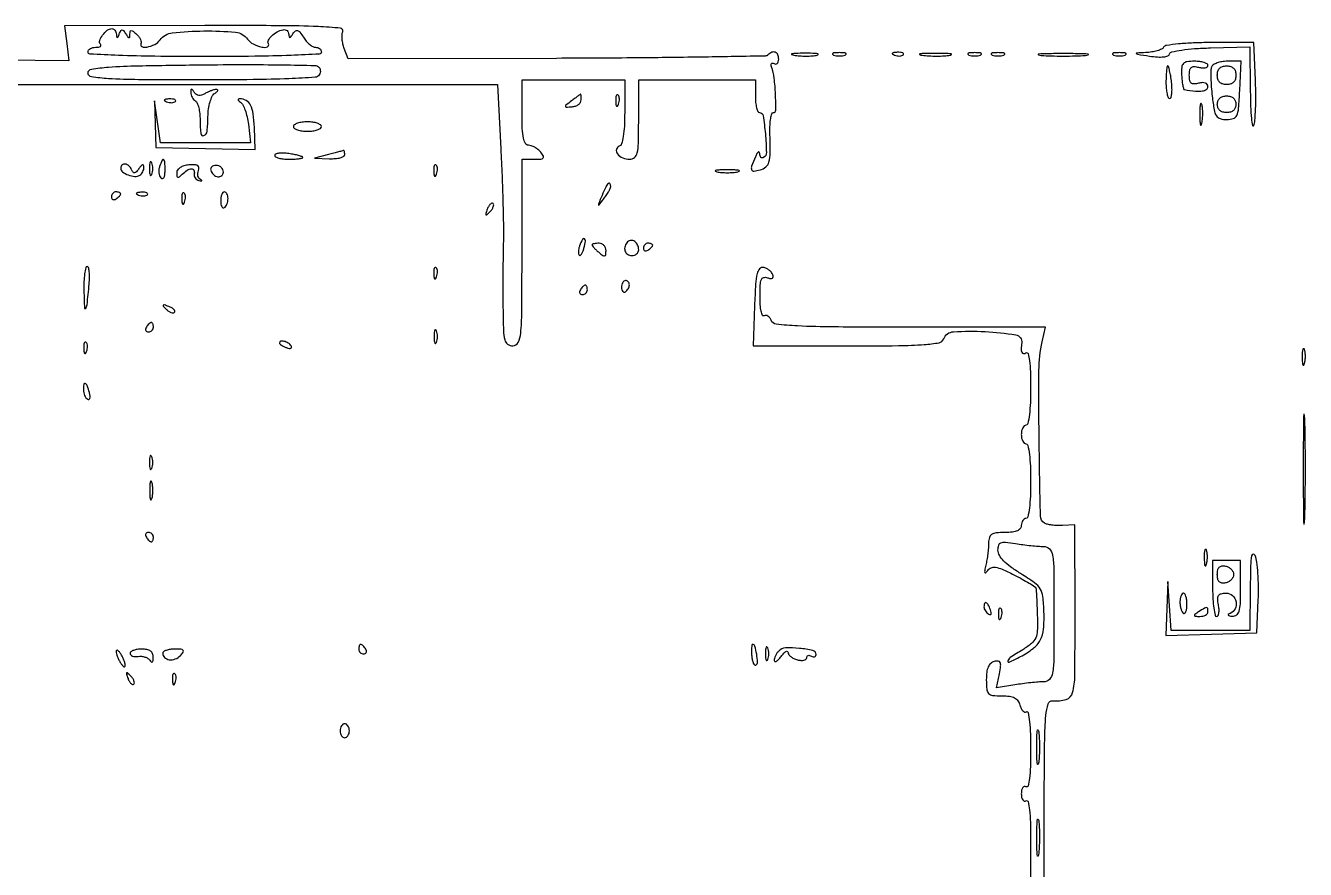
# Model space of a CAD drawing. Extents: x 6 to 552, y 3 to 359.
# Drawn here: x 277.6 to 551.9, y 177.8 to 358.6 of the extents above; entities that cross this region are included whole.
import ezdxf

# ---------------------------------------------------------------- set-up
doc = ezdxf.new("R2010")
doc.units = 0
doc.header["$MEASUREMENT"] = 0

msp = doc.modelspace()

# ---------------------------------------------------------------- linework, layer by layer
for points in [[(252, 346), (315.371817, 346), (378.743634, 346), (379.452452, 332.242565, -0.003025), (379.711861, 326.535969, -0.002931), (379.90531, 320.766061, -0.002894), (380.016369, 315.687618, -0.010799), (379.998735, 312.492565, 0.003698), (379.941974, 309.614576, 0.001665), (379.908003, 305.836878, 0.001649), (379.898569, 301.846728, 0.002248), (379.9181, 298.25, 0.005212), (380.018778, 293.303767, 0.054156), (380.300267, 291.291487, 0.171441), (380.919008, 290.360897, 0.162519), (382, 290, 0.286287), (383.1449, 290.714064, 0.089188), (383.725, 292.75, 0.023375), (383.960377, 297.192962, 0.001547), (384, 310), (384, 330), (386.622445, 330, 0.015561), (388.0561, 330.044628, 0.193794), (388.537632, 330.27432, 0.333054), (388.578847, 330.685618, 0.037417), (388, 331.5, 0.048188), (387.421878, 332.073942, 0.041499), (386.71614, 332.559375, 0.04354), (385.995234, 332.892217, 0.086594), (385.377555, 333, -0.270432), (384.719603, 333.383943, -0.080178), (384.299198, 334.520366, -0.039434), (384.063138, 336.555395, -0.009164), (384, 340), (384, 347), (395, 347), (406, 347), (406, 340.083333, -0.012192), (405.927356, 337.104748, -0.027733), (405.693275, 334.866825, -0.03265), (405.33551, 333.303297, -0.244405), (404.822949, 332.774316, 0.265066), (404.221288, 332.103132, 0.226509), (404.4433, 331.167104, 0.121919), (405.57653, 330.306023, 0.102136), (407.059017, 330, 0.175635), (408.099785, 330.377228, 0.164163), (408.692912, 331.344806, 0.051153), (408.949119, 333.429509, 0.005017), (409, 338.5), (409, 347), (421.5, 347), (434, 347), (434, 343.5, 0.024263), (434.065126, 342.158714, 0.038637), (434.264171, 341.028125, 0.045507), (434.551437, 340.222334, 0.292268), (434.899306, 340, -0.370737), (435.672608, 339.335249, -0.015318), (436.144717, 335.421566, -0.016203), (436.370068, 331.473219, -0.266512), (435.764107, 330.35421, -0.159586), (435.468542, 330.282797, -0.178715), (435.20381, 330.405211, -0.122339), (435.012422, 330.724129, -0.060924), (434.929715, 331.190983, 0.141044), (434.823714, 331.496579, 0.421563), (434.627618, 331.527976, 0.108547), (434.337363, 331.193951, 0.023328), (434, 330.5, 0.012316), (433.202128, 328.509482, 0.177011), (433.197474, 327.759446, 0.345861), (433.664196, 327.466416, 0.037632), (435, 327.710251, 0.108958), (436.252485, 328.350947, 0.156875), (436.919124, 329.391713, 0.063817), (437.17363, 331.323185, 0.007199), (437.125616, 335.75, -0.01862), (437.145154, 337.379155, -0.030431), (437.296828, 338.751562, -0.031421), (437.537365, 339.761852, -0.329792), (437.859154, 340, 0.411992), (438.371249, 340.508222, 0.011647), (438.317776, 343.913623, 0.0205), (438.040277, 347.37546, 0.053659), (437.476744, 349.801938, -0.053173), (437.369589, 350.261308, -0.197901), (437.446608, 350.541963, -0.282413), (437.669128, 350.626158, -0.091455), (438.011454, 350.492921, 0.1414), (438.386678, 350.388008, 0.191334), (438.709615, 350.519395, 0.137318), (438.927672, 350.888701, 0.065202), (439, 351.440983, 0.098346), (438.810218, 352.396518, 0.2004), (438.277517, 352.926787, 0.199009), (437.522743, 352.922761, 0.097098), (436.709347, 352.376013, -0.194343), (436.105405, 352.119604, -0.000259), (423.149052, 351.898306, -0.00213), (408.591358, 351.719245, -0.001304), (391.422878, 351.626013), (346.760396, 351.5), (345.908251, 353.741316, -0.03561), (345.620345, 354.698657, -0.032089), (345.458715, 355.721112, -0.03356), (345.434788, 356.65806, -0.08139), (345.574546, 357.333668, 0.497272), (345.10246, 358.092515, 0.01178), (340.282876, 358.419757, 0.009929), (332.218708, 358.616398, 0.001492), (316.032965, 358.641328), (285.972944, 358.597952), (286.426748, 354.833026), (286.880553, 351.068101), (257.940276, 351.38468, 0.002255)], [(495.90239, 106.364003, -0.000048), (495.872129, 141.702972, -0.000223), (495.862034, 173.928077, -0.001069), (495.903801, 192.312858, -0.00161), (496.004837, 205.553006, -0.018571), (496.254212, 210.745423, -0.053765), (496.749432, 213.285391, -0.357169), (497.75, 213.947704, 0.099983), (500.621718, 214.229835, 0.262306), (501.999887, 215.678375, 0.059833), (502.467881, 219.316586, 0.002343), (502.518141, 232.821601), (502.5, 251.643203), (499.794601, 251.485019, -0.02461), (498.677783, 251.474751, -0.024217), (497.559293, 251.573929, -0.024944), (496.590347, 251.757004, -0.079405), (495.984111, 252.00982, -0.25463), (495.094532, 253.568708, -0.001692), (494.827353, 269.748523, -0.005101), (494.783521, 284.728901, -0.05228), (495.473798, 290.880702), (496.158911, 294), (467.04807, 294, -0.001509), (450.815041, 294.049006, -0.011065), (443.050872, 294.267757, -0.015262), (438.471081, 294.638696, -0.280273), (437.36383, 295.494256, 0.064087), (437.077963, 296.024563, 0.094924), (436.695897, 296.387051, 0.122111), (436.281217, 296.527613, 0.160704), (435.895215, 296.435239, -0.453426), (435.550658, 296.541003, -0.051858), (435.262969, 297.415129, -0.035473), (435.06352, 298.796341, -0.018126), (435, 300.547972, -0.011206), (435.055909, 303.042349, -0.081985), (435.302287, 304.207281, -0.240362), (435.799906, 304.649921, -0.15667), (436.58356, 304.606309, 0.044626), (437.235965, 304.420673, 0.174639), (437.643197, 304.485459, 0.260714), (437.817509, 304.765252, 0.092388), (437.750694, 305.24932, 0.091548), (437.474152, 305.750747, 0.056049), (436.988945, 306.223338, 0.053725), (436.3821, 306.597824, 0.063568), (435.742276, 306.808853, 0.268209), (434.919702, 306.524838, 0.122098), (434.38487, 305.475223, 0.041734), (434.057685, 303.232193, 0.005867), (433.825142, 298.556519), (433.5, 289.995331), (453.643011, 289.997666, 0.002341), (464.702897, 290.050724, 0.015728), (470.188201, 290.275373, 0.026408), (473.364589, 290.675111, 0.262383), (474.361626, 291.5, -0.294866), (476.467075, 293.038048, -0.027236), (483.236677, 293.058167, -0.027867), (489.817815, 292.349923, -0.405488), (491.08541, 290.638197, 0.023799), (490.974701, 289.345756, 0.110965), (491.110053, 288.615066, 0.283813), (491.464761, 288.365288, 0.154722), (492, 288.5, -0.499027), (492.432029, 288.331355, -0.03484), (492.738151, 286.845957, -0.024571), (492.939858, 284.463419, -0.008832), (493, 281.059017, -0.010518), (492.932168, 277.834793, -0.020349), (492.718979, 275.264754, -0.016855), (492.414267, 273.341885, -0.359352), (492, 273, 0.191087), (491.618118, 272.848523, 0.088204), (491.29375, 272.4125, 0.068025), (491.073693, 271.765418, 0.048028), (491, 271, 0.048028), (491.073693, 270.234582, 0.068025), (491.29375, 269.5875, 0.088204), (491.618118, 269.151477, 0.191087), (492, 269, -0.358912), (492.413821, 268.659026, -0.01702), (492.71875, 266.75, -0.020476), (492.932089, 264.198174, -0.010616), (493, 261, -0.010616), (492.932089, 257.801826, -0.020476), (492.71875, 255.25, -0.01702), (492.413821, 253.340974, -0.358912), (492, 253, 0.148195), (491.618646, 252.884432, 0.098894), (491.29375, 252.559375, 0.082425), (491.074694, 252.073457, 0.064853), (491, 251.5, -0.164293), (490.773926, 250.830552, -0.129352), (490.166667, 250.357143, -0.075863), (489.104033, 250.081893, -0.025511), (487.5, 250, 0.021954), (485.600329, 249.91655, 0.121027), (484.637908, 249.58831, 0.184696), (484.150392, 248.927964, 0.066249), (483.986345, 247.75, -0.019046), (483.940337, 246.708734, -0.010165), (483.808356, 245.426562, -0.010105), (483.62022, 244.120948, -0.015507), (483.399599, 243, 0.009251), (483.152003, 241.82009, 0.133547), (483.184684, 241.397506, 0.557738), (483.372213, 241.357425, 0.03703), (483.800447, 241.876492, -0.14373), (484.52809, 242.452395, -0.137987), (485.463989, 242.555541, -0.063452), (486.88106, 242.130803, -0.011312), (489.387193, 240.949237, -0.008202), (491.164385, 240.024935, -0.012242), (492.683867, 239.153971, -0.007293), (493.914497, 238.383204, -0.1948), (494.132353, 238.072745, -0.042792), (494.190548, 237.664428, -0.001592), (494.272664, 236.112216, -0.002877), (494.353445, 234.273944, -0.002018), (494.42415, 232.202882, -0.014808), (494.425686, 228.979805, -0.093933), (494.075279, 227.386306, -0.121914), (493.201017, 226.227632, -0.032059), (491.291796, 224.871323, 0.007717), (488.639566, 223.175034, 0.170664), (488.094232, 222.455119, 0.653126), (488.372753, 222.208925, 0.010995), (490.822833, 223.408383, 0.044016), (493.53859, 225.130857, 0.10881), (495.050904, 226.923317, 0.098328), (495.755737, 229.302285, 0.031859), (495.860158, 232.988934, 0.019185), (495.617469, 236.273924, 0.10972), (495.053316, 237.91734, 0.102243), (493.830302, 239.222229, 0.015601), (490.837534, 241.194985, -0.020213), (488.70313, 242.630337, -0.042933), (487.205237, 243.939473, -0.058302), (486.295628, 245.135372, -0.134244), (486, 246.216617, -0.071725), (486.155805, 247.297158, -0.234456), (486.632648, 247.812099, -0.118274), (487.596912, 247.935955, -0.014026), (489.75, 247.641848, 0.008059), (491.350641, 247.403713, 0.006705), (493.059375, 247.200855, 0.006777), (494.629216, 247.057286, 0.018191), (495.75, 247.011006, -0.197334), (497.030669, 246.477753, -0.159521), (497.711017, 245.13908, -0.03642), (497.960718, 242.063949, -0.002054), (498, 232.5, -0.002054), (497.960718, 222.936051, -0.03642), (497.711017, 219.86092, -0.159521), (497.030669, 218.522247, -0.197334), (495.75, 217.988994, 0.018655), (494.619964, 217.941282, 0.006672), (493.01348, 217.791697, 0.006609), (491.254256, 217.580629, 0.007767), (489.593761, 217.332798), (485.687521, 216.687607), (486.297624, 219.738119, 0.0161), (486.572513, 221.386952, 0.133415), (486.473347, 222.132344, 0.287269), (486.052546, 222.428836, 0.077681), (485.203863, 222.34306, 0.121735), (484.439412, 221.927367, 0.10489), (483.905813, 221.182218, 0.073207), (483.596092, 220.046695, 0.03004), (483.5, 218.448745, 0.022445), (483.592951, 216.379152, 0.171697), (483.992379, 215.50786, 0.177676), (484.843444, 215.097596, 0.024382), (486.84362, 215, -0.031029), (488.478625, 214.898438, -0.088048), (489.565977, 214.562417, -0.120743), (490.271044, 213.949389, -0.089995), (490.70731, 213.011247, 0.047293), (490.971073, 212.289325, 0.082294), (491.334963, 211.767598, 0.124503), (491.735052, 211.522401, 0.21724), (492.11369, 211.570264, -0.532459), (492.464476, 211.411514, -0.014471), (492.740179, 209.43109, -0.017725), (492.936975, 206.774334, -0.009623), (493, 203.5, -0.008204), (492.940074, 199.847777, -0.022889), (492.73892, 197.293323, -0.030732), (492.434962, 195.676251, -0.507062), (492, 195.5, 0.210115), (491.621971, 195.553029, 0.178861), (491.29375, 195.314314, 0.100989), (491.071437, 194.768372, 0.046386), (491, 194, 0.046386), (491.071437, 193.231628, 0.100989), (491.29375, 192.685686, 0.178861), (491.621971, 192.446971, 0.210115), (492, 192.5, -0.51381), (492.437625, 192.317193, -0.02735), (492.739582, 190.570135, -0.02145), (492.940258, 187.847247, -0.007669), (493, 183.952195), (493, 174.786356)], [(438.75, 175.157399, 0.000511), (418.194089, 175.276976, 0.000949)]]:
    msp.add_lwpolyline(points, format="xyb")
for points in [[(297.078947, 356.75, 0.02254), (297.138474, 356.201723, 0.422144), (297.266157, 356.110823, 0.244218), (297.43232, 356.23959, 0.013489), (297.699998, 356.863153, -0.029355), (298.027095, 357.563025, -0.275386), (298.30107, 357.726305, -0.233412), (298.609949, 357.573805, -0.022213), (299.105738, 356.863153, 0.013674), (299.559121, 356.189042, 0.220391), (299.791279, 356.056878, 0.402903), (299.943745, 356.18076, 0.027652), (299.984687, 356.789427, -0.048964), (300.052433, 357.404357, -0.354643), (300.267508, 357.578853, -0.172737), (300.63799, 357.446924, -0.015471), (301.39504, 356.789427, -0.042718), (301.895434, 356.240673, -0.055473), (302.246907, 355.658457, -0.067068), (302.409224, 355.130658, -0.17908), (302.336023, 354.75, 0.458581), (302.537221, 354.133688, 0.150326), (303.624748, 354.027978, 0.068632), (305.310305, 354.621508, 0.116474), (306.441163, 355.588649, -0.210584), (309.040402, 357.091824, -0.025157), (315.829086, 357.492235, -0.02496), (322.621324, 357.211557, -0.217141), (325.180786, 355.75, 0.117033), (326.391375, 354.702093, 0.065348), (328.23202, 354.03026, 0.142037), (329.435575, 354.105852, 0.473922), (329.663977, 354.75, -0.265039), (329.6445, 355.492605, -0.078631), (330.357155, 356.432239, -0.065693), (331.507622, 357.277741, -0.074887), (332.78908, 357.75, -0.1032), (333.252051, 357.749038, -0.11966), (333.64879, 357.559375, -0.118792), (333.916361, 357.207546, -0.100706), (334.015313, 356.75, 0.043057), (334.06649, 356.231115, 0.407622), (334.232433, 356.114564, 0.195917), (334.486255, 356.269746, 0.017665), (334.915109, 356.896883, -0.06965), (335.427133, 357.500432, -0.269576), (335.88957, 357.594919, -0.151479), (336.39993, 357.226113, -0.021533), (337.140343, 356.146883, 0.038712), (337.746406, 355.325412, 0.041921), (338.457212, 354.630647, 0.045964), (339.163141, 354.149425, 0.127297), (339.740547, 354, -0.077892), (340.221677, 353.92459, -0.090277), (340.630036, 353.70625, -0.10078), (340.903033, 353.381376, -0.125138), (341, 353, -0.39943), (340.557976, 352.534961, -0.002689), (334.5, 352.26, -0.007172), (326.719853, 352.060516, -0.002823), (316, 352, -0.002823), (305.280147, 352.060516, -0.007172), (297.5, 352.26, -0.002689), (291.442024, 352.534961, -0.39943), (291, 353, -0.163305), (291.128, 353.381453, -0.096011), (291.489583, 353.70625, -0.077243), (292.029224, 353.925704, -0.05808), (292.666667, 354, 0.037878), (293.262653, 354.045215, 0.107049), (293.650465, 354.193285, 0.244364), (293.772948, 354.410492, 0.207794), (293.675343, 354.657991, -0.288281), (293.499716, 355.428677, -0.073819), (294.123251, 356.612882, -0.06804), (295.130967, 357.656498, -0.16832), (296.122445, 358, -0.137589), (296.463339, 357.904383, -0.092945), (296.765409, 357.632812, -0.080201), (296.983061, 357.227787, -0.067595)], [(521.5, 354, -0.146718), (521.054376, 353.604509, -0.035826), (520.126162, 353.252065, -0.033657), (518.957865, 352.98593, -0.028069), (517.690983, 352.858095, 0.00216), (515.659184, 352.758944, 0.66268), (515.617492, 352.643743, 0.149222), (515.893667, 352.509891, 0.001044), (518.5, 352.108095, 0.020675), (520.190686, 351.92218, 0.043697), (521.508203, 351.947425, 0.061278), (522.414261, 352.158524, 0.243592), (522.787984, 352.566493, -0.281298), (523.265474, 353.019084, -0.015689), (525.368642, 353.399267, -0.01943), (528.12877, 353.700213, -0.010549), (531.537984, 353.866205), (540, 354.099425), (540.070285, 344.799712, 0.006967), (540.144591, 341.34284, 0.015711), (540.31959, 338.728745, 0.027892), (540.554667, 337.214691, 0.740569), (540.820285, 337.19176, 0.077592), (541.069633, 338.27046, 0.009011), (541.204528, 340.753674, 0.010657), (541.249016, 343.732289, 0.008519), (541.173853, 346.94176), (540.847706, 355), (531.48287, 355, 0.009931), (527.842882, 354.927695, 0.01503), (524.682547, 354.706806, 0.009862), (522.109291, 354.397669, 0.223078)], [(442.26375, 352.282419, 0.022548), (443.485188, 352.153707, 0.015659), (444.872547, 352.114038, 0.015827), (446.209518, 352.160023, 0.031163), (447.26375, 352.296069, 0.248898), (447.455688, 352.450815, 0.49082), (447.374351, 352.596853, 0.030832), (446.29708, 352.692368, 0.00738), (444.5, 352.713986, 0.006817), (442.711719, 352.684722, 0.040183), (441.780601, 352.581582, 0.720633), (441.761725, 352.438612, 0.075924)], [(450.75, 352.337719, 0.057986), (451.320008, 352.181385, 0.037979), (452, 352.12966, 0.037979), (452.679992, 352.181385, 0.057986), (453.25, 352.337719, 0.174857), (453.459382, 352.525001, 0.447206), (453.398438, 352.693942, 0.078554), (452.89144, 352.810911, 0.017491), (452, 352.842105, 0.017491), (451.10856, 352.810911, 0.078554), (450.601562, 352.693942, 0.447206), (450.540618, 352.525001, 0.174857)], [(463.8125, 352.316886, 0.051402), (464.359369, 352.160852, 0.05415), (464.916927, 352.123424, 0.060344), (465.402231, 352.202593, 0.126455), (465.729167, 352.395833, 0.296942), (465.77538, 352.614691, 0.208169), (465.592839, 352.799335, 0.077125), (465.112848, 352.910055, 0.028489), (464.416667, 352.921053, 0.018894), (463.670344, 352.862007, 0.168741), (463.37858, 352.720685, 0.470617), (463.395823, 352.538436, 0.054073)], [(469.767909, 352.275269, 0.018638), (471.218327, 352.150328, 0.01259), (472.878422, 352.111345, 0.012695), (474.487453, 352.154945, 0.024559), (475.767909, 352.285474, 0.212532), (476.000181, 352.434198, 0.556092), (475.934948, 352.575472, 0.025342), (474.655786, 352.668409, 0.005888), (472.5, 352.690131, 0.005499), (470.352754, 352.662864, 0.031761), (469.222448, 352.564056, 0.756877), (469.205163, 352.425738, 0.069146)], [(479.75, 352.337719, 0.057986), (480.320008, 352.181385, 0.037979), (481, 352.12966, 0.037979), (481.679992, 352.181385, 0.057986), (482.25, 352.337719, 0.174857), (482.459382, 352.525001, 0.447206), (482.398438, 352.693942, 0.078554), (481.89144, 352.810911, 0.017491), (481, 352.842105, 0.017491), (480.10856, 352.810911, 0.078554), (479.601562, 352.693942, 0.447206), (479.540618, 352.525001, 0.174857)], [(484.75, 352.337719, 0.057986), (485.320008, 352.181385, 0.037979), (486, 352.12966, 0.037979), (486.679992, 352.181385, 0.057986), (487.25, 352.337719, 0.174857), (487.459382, 352.525001, 0.447206), (487.398438, 352.693942, 0.078554), (486.89144, 352.810911, 0.017491), (486, 352.842105, 0.017491), (485.10856, 352.810911, 0.078554), (484.601562, 352.693942, 0.447206), (484.540618, 352.525001, 0.174857)], [(495.25, 352.264961, 0.012378), (497.412501, 352.148215, 0.007295), (500, 352.110462, 0.007295), (502.587499, 352.148215, 0.012378), (504.75, 352.264961, 0.075495), (505.33354, 352.401218, 0.793398), (505.314063, 352.529482, 0.016391), (503.405918, 352.617144, 0.003282), (500, 352.639504, 0.003282), (496.594082, 352.617144, 0.016391), (494.685937, 352.529482, 0.793398), (494.66646, 352.401218, 0.075495)], [(510.75, 352.337719, 0.057986), (511.320008, 352.181385, 0.037979), (512, 352.12966, 0.037979), (512.679992, 352.181385, 0.057986), (513.25, 352.337719, 0.174857), (513.459382, 352.525001, 0.447206), (513.398438, 352.693942, 0.078554), (512.89144, 352.810911, 0.017491), (512, 352.842105, 0.017491), (511.10856, 352.810911, 0.078554), (510.601562, 352.693942, 0.447206), (510.540618, 352.525001, 0.174857)], [(340.553851, 348.087132, -0.243806), (339.675695, 347.562003, -0.004349), (334.022569, 347.267992, -0.008032), (326.418061, 347.061111, -0.002784), (315.440983, 347, -0.001759), (301.794437, 347.047996, -0.013385), (295.372357, 347.265161, -0.021447), (291.72373, 347.643994, -0.371971), (291, 348.482221, -0.369192), (291.72043, 349.324916, -0.021023), (295.38531, 349.744826, -0.013431), (301.797106, 350.034708, -0.001819), (315.25, 350.232221, -0.002593), (324.607909, 350.287029, -0.004101), (332.63003, 350.226623, -0.001087), (339.609257, 350.101651, -0.160092), (340.362868, 349.837132, -0.112491), (340.641021, 349.501278, -0.08998), (340.774902, 349.049637, -0.084213), (340.74537, 348.552436, -0.081736)], [(522, 346.5, 0.021529), (522.057786, 345.158554, 0.034612), (522.234765, 344.028125, 0.038489), (522.488963, 343.210524, 0.307262), (522.799199, 343, 0.335283), (523.083903, 343.215092, 0.041434), (523.243606, 344.028125, 0.035585), (523.288833, 345.158231, 0.021273), (523.189793, 346.5, 0.010324), (523.004996, 347.841768, 0.016747), (522.786479, 348.971875, 0.010728), (522.561027, 349.869979, 0.337893), (522.390594, 350, 0.368991), (522.235453, 349.867463, 0.011422), (522.114737, 348.971875, 0.017314), (522.028111, 347.841922, 0.010473)], [(525.356206, 348, 0.015831), (525.440149, 346.844249, 0.024601), (525.592781, 345.856771, 0.02158), (525.782947, 345.098425, 0.287599), (525.989404, 344.916667, 0.016438), (528.301772, 344.616921, 0.056656), (529.811117, 344.642817, 0.114945), (530.675723, 344.967499, 0.250734), (531, 345.573499, 0.159575), (530.849318, 346.033613, 0.149586), (530.452043, 346.329935, 0.101616), (529.816951, 346.420313, 0.048688), (529, 346.289749, -0.051871), (528.005588, 346.137293, -0.191268), (527.41534, 346.339132, -0.175197), (527.092907, 346.906925, -0.042422), (527, 348, -0.042422), (527.092907, 349.093075, -0.175197), (527.41534, 349.660868, -0.191268), (528.005588, 349.862707, -0.051871), (529, 349.710251, 0.040966), (529.766322, 349.575635, 0.070464), (530.4125, 349.607123, 0.106581), (530.842465, 349.789795, 0.24384), (531, 350.09362, 0.263778), (530.802255, 350.442371, 0.058717), (530.153061, 350.733751, 0.046399), (529.221416, 350.93413, 0.02979), (528.116802, 351, 0.032082), (526.498285, 350.896043, 0.17646), (525.734067, 350.500503, 0.168913), (525.384756, 349.695037, 0.028851)], [(531.760323, 349.75, 0.081135), (531.616336, 348.985771, 0.011797), (531.615201, 347.398438, 0.013093), (531.708123, 345.505988, 0.010882), (531.903335, 343.5, 0.012463), (532.324641, 340.588301, 0.096773), (532.808213, 339.309667, 0.18437), (533.605521, 338.701487, 0.071871), (535, 338.5, 0.079311), (536.430201, 338.728296, 0.2114), (537.18119, 339.404772, 0.086087), (537.555252, 340.875027, 0.007446), (537.797717, 344.75), (538.095435, 351), (535.154706, 351, 0.039722), (533.995884, 350.907793, 0.048548), (532.944556, 350.632812, 0.05606), (532.141476, 350.230068, 0.162869)], [(537, 348, -0.072254), (536.873159, 347.126841, -0.124864), (536.5, 346.5, -0.124864), (535.873159, 346.126841, -0.072254), (535, 346, -0.072254), (534.126841, 346.126841, -0.124864), (533.5, 346.5, -0.124864), (533.126841, 347.126841, -0.072254), (533, 348, -0.072254), (533.126841, 348.873159, -0.124864), (533.5, 349.5, -0.124864), (534.126841, 349.873159, -0.072254), (535, 350, -0.072254), (535.873159, 349.873159, -0.124864), (536.5, 349.5, -0.124864), (536.873159, 348.873159, -0.072254)], [(323.684329, 342.216257, -0.136773), (324.172945, 341.673047, -0.030671), (324.661774, 340.514782, -0.029623), (325.077925, 339.061042, -0.024903), (325.3487, 337.48157), (325.828741, 333.5), (316.16437, 333.5), (306.5, 333.5), (305.874673, 338), (305.249345, 342.5), (305.374673, 337.5), (305.5, 332.5), (316.141242, 332.300661), (326.782484, 332.101321), (326.641242, 336.800661, 0.025586), (326.402587, 339.733028, 0.08486), (325.829486, 341.574725, 0.142234), (324.873996, 342.59306, 0.134466), (323.5, 342.969374, 0.108765), (323.218303, 342.907363, 0.35866), (323.141647, 342.748146, 0.157487), (323.289982, 342.507526, 0.0349)], [(307.8125, 342.316886, 0.051402), (308.359369, 342.160852, 0.05415), (308.916927, 342.123424, 0.060344), (309.402231, 342.202593, 0.126455), (309.729167, 342.395833, 0.296942), (309.77538, 342.614691, 0.208169), (309.592839, 342.799335, 0.077125), (309.112848, 342.910055, 0.028489), (308.416667, 342.921053, 0.018894), (307.670344, 342.862007, 0.168741), (307.37858, 342.720685, 0.470617), (307.395823, 342.538436, 0.054073)], [(313.015313, 344.309017, 0.074131), (313.083483, 343.807626, 0.053889), (313.298248, 343.286338, 0.054031), (313.618541, 342.824567, 0.075854), (314, 342.5, -0.159713), (314.386693, 342.04134, -0.035556), (314.70625, 341.052725, -0.033489), (314.926586, 339.803639, -0.026918), (315, 338.440983, 0.025017), (315.148098, 335.482857, 0.499126), (315.814371, 335.079065, 0.277603), (316.501038, 335.985745, 0.022039), (316.697385, 339.120996, -0.029232), (316.825565, 340.784134, -0.036453), (317.145826, 342.299785, -0.040174), (317.598179, 343.496418, -0.14203), (318.136759, 344.105683, 0.030164), (318.599432, 344.439522, 0.122441), (318.805798, 344.715665, 0.357686), (318.753486, 344.891672, 0.149827), (318.5, 344.969374, 0.065441), (318.01423, 344.905522, 0.02473), (317.360878, 344.695629, 0.02399), (316.66399, 344.394176, 0.026922), (316.026393, 344.037474, -0.058625), (315.338337, 343.707831, -0.11243), (314.732828, 343.64356, -0.129779), (314.217159, 343.847308, -0.092797), (313.791706, 344.302786, 0.014866), (313.394573, 344.888294, 0.238643), (313.18841, 344.994721, 0.382986), (313.051708, 344.873979, 0.025743)], [(394.631675, 342.521432, 0.004119), (393.393495, 341.567557, 0.247837), (393.282265, 341.318654, 0.408673), (393.442101, 341.175831, 0.007128), (394.715008, 341.253485, 0.063802), (395.461139, 341.406767, 0.077118), (396.093367, 341.739116, 0.090739), (396.517792, 342.192969, 0.143708), (396.666667, 342.70025, 0.006017), (396.660695, 343.196465, 0.010391), (396.642187, 343.608856, 0.004593), (396.616831, 343.947143, 0.498996), (396.583333, 343.968197, 0.068083), (396.522793, 343.935081, 0.000354), (395.975659, 343.530091, 0.001573), (395.353862, 343.066115, 0.000996)], [(404.078947, 342.416667, 0.018894), (404.137993, 341.670344, 0.168741), (404.279315, 341.37858, 0.470617), (404.461564, 341.395823, 0.054073), (404.683114, 341.8125, 0.051402), (404.839148, 342.359369, 0.05415), (404.876576, 342.916927, 0.060344), (404.797407, 343.402231, 0.126455), (404.604167, 343.729167, 0.296942), (404.385309, 343.77538, 0.208169), (404.200665, 343.592839, 0.077125), (404.089945, 343.112848, 0.028489)], [(537, 341.785714, -0.091793), (536.862228, 341.041588, -0.119513), (536.47, 340.473214, -0.111105), (535.83566, 340.120427, -0.071685), (535, 340, -0.071685), (534.16434, 340.120427, -0.111105), (533.53, 340.473214, -0.119513), (533.137772, 341.041588, -0.091793), (533, 341.785714, -0.091793), (533.137772, 342.529841, -0.119513), (533.53, 343.098214, -0.111105), (534.16434, 343.451002, -0.071685), (535, 343.571429, -0.071685), (535.83566, 343.451002, -0.111105), (536.47, 343.098214, -0.119513), (536.862228, 342.529841, -0.091793)], [(529.252183, 339.5, 0.008901), (529.284834, 338.071102, 0.053901), (529.394187, 337.339362, 0.67161), (529.54341, 337.319562, 0.082665), (529.707261, 337.761659, 0.028254), (529.840609, 338.754739, 0.020511), (529.880728, 339.869594, 0.020826), (529.830983, 340.934218, 0.041951), (529.68708, 341.761659, 0.285845), (529.523779, 341.916221, 0.417468), (529.37161, 341.814362, 0.038992), (529.273069, 340.938425, 0.009782)], [(335, 337, 0.254951), (335.209557, 336.615738, 0.06271), (335.88125, 336.29375, 0.048861), (336.850749, 336.072766, 0.031626), (338, 336, 0.031626), (339.149251, 336.072766, 0.048861), (340.11875, 336.29375, 0.06271), (340.790443, 336.615738, 0.254951), (341, 337, 0.254951), (340.790443, 337.384262, 0.06271), (340.11875, 337.70625, 0.048861), (339.149251, 337.927234, 0.031626), (338, 338, 0.031626), (336.850749, 337.927234, 0.048861), (335.88125, 337.70625, 0.06271), (335.209557, 337.384262, 0.254951)], [(342.5, 331), (339.5, 330.23663), (342.75, 330.118315, 0.029134), (343.995289, 330.145544, 0.046232), (345.045313, 330.328505, 0.059173), (345.776923, 330.623369, 0.273926), (346, 331, 0.023727), (345.982182, 331.375256, 0.045382), (345.926562, 331.671495, 0.07082), (345.845715, 331.85366, 0.380324), (345.75, 331.881685, -0.043204), (345.562657, 331.812093, -0.001101), (344.692187, 331.573885, -0.002341), (343.667658, 331.301087, -0.001595)], [(304.157895, 328, 0.017491), (304.189089, 327.10856, 0.078554), (304.306058, 326.601562, 0.447206), (304.474999, 326.540618, 0.174857), (304.662281, 326.75, 0.057986), (304.818615, 327.320008, 0.037979), (304.87034, 328, 0.037979), (304.818615, 328.679992, 0.057986), (304.662281, 329.25, 0.174857), (304.474999, 329.459382, 0.447206), (304.306058, 329.398438, 0.078554), (304.189089, 328.89144, 0.017491)], [(306.335833, 328.432783, 0.062239), (306.171613, 327.767743, 0.058096), (306.170413, 327.066618, 0.062267), (306.323813, 326.436283, 0.10597), (306.617217, 325.982783, 0.220081), (306.958666, 325.857314, 0.249147), (307.25, 326.043829, 0.097587), (307.442885, 326.628964, 0.030976), (307.5, 327.55, 0.008963), (307.466225, 329.434077, 0.225236), (307.234358, 329.880617, 0.479197), (306.912795, 329.800238, 0.016429)], [(331, 330.826807, 0.282744), (331.196188, 330.507607, 0.049958), (331.88125, 330.242875, 0.041208), (332.850422, 330.059941, 0.026053), (334, 330, 0.012096), (335.150175, 330.02783, 0.019939), (336.11875, 330.113535, 0.014861), (336.87344, 330.233661, 0.360284), (337, 330.386501, 0.322443), (336.876863, 330.557592, 0.013551), (336.11875, 330.788807, 0.018975), (335.149992, 331.016637, 0.011827), (334, 331.213308, 0.025568), (332.850015, 331.322426, 0.042928), (331.88125, 331.2814, 0.055623), (331.202007, 331.11571, 0.314934)], [(298, 328.106989, 0.232695), (298.398027, 327.298041, 0.073583), (299.606577, 326.622994, 0.070271), (301.030995, 326.301207, 0.16021), (302.090242, 326.555773, 0.082306), (302.437259, 326.858792, 0.054301), (302.72826, 327.302721, 0.05315), (302.923089, 327.811745, 0.068156), (302.984687, 328.309017, 0.108294), (302.898171, 328.680857, 0.366751), (302.687931, 328.775604, 0.142879), (302.356892, 328.566457, 0.026992), (301.908556, 328, -0.02856), (301.36189, 327.313735, -0.172412), (300.968314, 327.098943, -0.274217), (300.64021, 327.228916, -0.068328), (300.340536, 327.75, 0.110686), (299.767812, 328.576571, 0.149352), (298.95259, 328.968228, 0.227937), (298.288234, 328.765003, 0.209413)], [(310, 327.081892, 0.035284), (310.049749, 326.377787, 0.309061), (310.25, 326.158728, 0.234769), (310.580875, 326.23636, 0.023443), (311.2, 326.8, -0.049448), (312.261924, 327.670362, -0.140505), (313.164962, 327.958222, -0.303052), (313.67136, 327.641365, -0.161854), (313.75, 326.875, 0.112464), (313.752405, 326.422808, 0.098885), (313.947969, 325.992344, 0.093027), (314.307089, 325.649842, 0.086491), (314.775, 325.45, 0.011807), (315.236103, 325.352934, 0.18671), (315.390877, 325.381947, 0.554861), (315.39114, 325.464436, 0.023235), (315.081177, 325.639608, -0.133979), (314.753244, 325.93563, -0.089128), (314.558474, 326.406328, -0.077839), (314.52461, 326.9778, -0.067661), (314.662236, 327.562184, 0.111898), (314.755681, 328.208718, 0.243906), (314.497832, 328.622012, 0.127918), (313.829272, 328.814312, 0.027055), (312.606059, 328.779468, 0.048399), (311.558965, 328.589689, 0.075477), (310.726037, 328.211024, 0.097211), (310.190082, 327.690108, 0.152622)], [(317.284722, 327.645833, 0.127134), (317.894015, 326.704935, 0.150742), (318.846681, 326.251784, 0.217945), (319.65138, 326.487033, 0.217642), (320, 327.25, 0.107024), (319.882966, 327.790504, 0.099487), (319.551215, 328.250521, 0.095879), (319.05546, 328.558927, 0.091588), (318.472222, 328.666667, 0.067552), (317.913207, 328.590795, 0.110515), (317.493186, 328.366797, 0.144448), (317.277961, 328.03382, 0.153349)], [(365.078947, 327.416667, 0.018894), (365.137993, 326.670344, 0.168741), (365.279315, 326.37858, 0.470617), (365.461564, 326.395823, 0.054073), (365.683114, 326.8125, 0.051402), (365.839148, 327.359369, 0.05415), (365.876576, 327.916927, 0.060344), (365.797407, 328.402231, 0.126455), (365.604167, 328.729167, 0.296942), (365.385309, 328.77538, 0.208169), (365.200665, 328.592839, 0.077125), (365.089945, 328.112848, 0.028489)], [(425.75, 327.294267, 0.029693), (426.774707, 327.159351, 0.017887), (428, 327.115502, 0.017887), (429.225293, 327.159351, 0.029693), (430.25, 327.294267, 0.142433), (430.560023, 327.453014, 0.611425), (430.517188, 327.600334, 0.039503), (429.61149, 327.701569, 0.008087), (428, 327.727636, 0.008087), (426.38851, 327.701569, 0.039503), (425.482812, 327.600334, 0.611425), (425.439977, 327.453014, 0.142433)], [(401.144264, 322.25, 0.001457), (400.377686, 320.444041, 0.201639), (400.377555, 320.214303, 0.569419), (400.501369, 320.197087, 0.002644), (401.483749, 321.44113, 0.018463), (402.064197, 322.243619, 0.02135), (402.554601, 323.049658, 0.020986), (402.908022, 323.759555, 0.105377), (403, 324.19113, 0.133472), (402.838748, 324.784432, 0.49792), (402.513658, 324.822339, 0.077526), (401.95086, 324.013948, 0.012273)], [(296, 321.940983, 0.108972), (296.078288, 321.586039, 0.182303), (296.29375, 321.3746, 0.161196), (296.6179, 321.343488, 0.082592), (297, 321.5, 0.029505), (297.382774, 321.768994, 0.035638), (297.70625, 322.066025, 0.038439), (297.934461, 322.34829, 0.151918), (298, 322.559017, 0.210953), (297.92554, 322.727648, 0.081139), (297.70625, 322.870461, 0.061769), (297.382849, 322.967655, 0.042167), (297, 323, 0.105053), (296.618444, 322.918938, 0.099167), (296.29375, 322.688914, 0.09642), (296.076123, 322.345238, 0.093332)], [(301.8125, 322.316886, 0.051402), (302.359369, 322.160852, 0.05415), (302.916927, 322.123424, 0.060344), (303.402231, 322.202593, 0.126455), (303.729167, 322.395833, 0.296942), (303.77538, 322.614691, 0.208169), (303.592839, 322.799335, 0.077125), (303.112848, 322.910055, 0.028489), (302.416667, 322.921053, 0.018894), (301.670344, 322.862007, 0.168741), (301.37858, 322.720685, 0.470617), (301.395823, 322.538436, 0.054073)], [(311.078947, 321.416667, 0.018894), (311.137993, 320.670344, 0.168741), (311.279315, 320.37858, 0.470617), (311.461564, 320.395823, 0.054073), (311.683114, 320.8125, 0.051402), (311.839148, 321.359369, 0.05415), (311.876576, 321.916927, 0.060344), (311.797407, 322.402231, 0.126455), (311.604167, 322.729167, 0.296942), (311.385309, 322.77538, 0.208169), (311.200665, 322.592839, 0.077125), (311.089945, 322.112848, 0.028489)], [(319.428571, 321.073419, 0.039538), (319.484398, 320.368544, 0.085489), (319.659375, 319.855415, 0.161426), (319.917433, 319.614282, 0.251349), (320.214286, 319.632436, 0.106803), (320.515511, 319.922412, 0.051141), (320.769196, 320.398678, 0.04742), (320.941764, 320.971796, 0.049465), (321, 321.559017, 0.05256), (320.941884, 322.110336, 0.072414), (320.769196, 322.576711, 0.092326), (320.514141, 322.889977, 0.177669), (320.214286, 323, 0.223398), (319.913499, 322.85855, 0.076248), (319.659375, 322.434067, 0.057994), (319.486054, 321.811155, 0.0389)], [(376.564293, 319.293128, 0.008399), (376.21821, 318.336218, 0.286372), (376.270328, 318.111181, 0.400052), (376.463552, 318.106486, 0.011214), (377.124088, 318.733333, 0.043285), (377.558688, 319.246577, 0.063152), (377.837219, 319.768815, 0.082976), (377.927901, 320.220211, 0.20742), (377.806872, 320.526461, 0.278911), (377.538684, 320.59249, 0.120343), (377.210949, 320.395085, 0.070189), (376.866277, 319.940734, 0.036269)], [(396.345077, 311.456872, 0.036107), (396.155034, 310.82971, 0.043827), (396.072725, 310.221181, 0.049528), (396.09917, 309.714357, 0.159916), (396.249458, 309.417209, 0.354513), (396.4811, 309.393026, 0.101575), (396.756817, 309.665682, 0.055867), (397.039435, 310.212661, 0.027385), (397.279377, 310.960337, 0.022817), (397.602861, 312.476903, 0.322211), (397.370312, 312.947587, 0.420372), (396.945646, 312.812772, 0.025281)], [(399, 311.622445, 0.172217), (399.074552, 311.412416, 0.016008), (399.440625, 310.99011, 0.019119), (399.925446, 310.504355, 0.013852), (400.5, 310, 0.020633), (401.310961, 309.381629, 0.217533), (401.71069, 309.308142, 0.304492), (401.942264, 309.565314, 0.035496), (402, 310.377555, 0.091307), (401.885941, 310.996941, 0.095788), (401.559375, 311.523407, 0.099536), (401.072293, 311.875699, 0.107348), (400.5, 312, 0.023761), (399.92515, 311.972666, 0.037907), (399.440625, 311.889093, 0.044235), (399.09443, 311.768578, 0.294983)], [(406.63948, 312.306147, 0.119222), (406.074245, 311.380229, 0.149221), (406.059726, 310.378582, 0.168744), (406.594248, 309.623649, 0.156345), (407.5, 309.333333, 0.083601), (408.072851, 309.42979, 0.092916), (408.559375, 309.707664, 0.100545), (408.88472, 310.121585, 0.116963), (409, 310.60765, 0.10956), (408.776662, 311.614663, 0.128341), (408.154108, 312.366227, 0.162816), (407.358379, 312.61318, 0.193233)], [(410, 310.940983, 0.108972), (410.078288, 310.586039, 0.182303), (410.29375, 310.3746, 0.161196), (410.6179, 310.343488, 0.082592), (411, 310.5, 0.029505), (411.382774, 310.768994, 0.035638), (411.70625, 311.066025, 0.038439), (411.934461, 311.34829, 0.151918), (412, 311.559017, 0.210953), (411.92554, 311.727648, 0.081139), (411.70625, 311.870461, 0.061769), (411.382849, 311.967655, 0.042167), (411, 312, 0.105053), (410.618444, 311.918938, 0.099167), (410.29375, 311.688914, 0.09642), (410.076123, 311.345238, 0.093332)], [(290.116001, 301.75, 0.00427), (290.227043, 298.126132, 0.705894), (290.494487, 298.042733, 0.135585), (290.797499, 298.814313, 0.002453), (291.241556, 303.25, 0.019922), (291.320753, 304.687611, 0.033166), (291.258811, 305.898438, 0.036779), (291.088703, 306.778469, 0.338711), (290.799199, 307, 0.353901), (290.490425, 306.750157, 0.020204), (290.26884, 305.457812, 0.02358), (290.129097, 303.762747, 0.0143)], [(365.078947, 305.416667, 0.018894), (365.137993, 304.670344, 0.168741), (365.279315, 304.37858, 0.470617), (365.461564, 304.395823, 0.054073), (365.683114, 304.8125, 0.051402), (365.839148, 305.359369, 0.05415), (365.876576, 305.916927, 0.060344), (365.797407, 306.402231, 0.126455), (365.604167, 306.729167, 0.296942), (365.385309, 306.77538, 0.208169), (365.200665, 306.592839, 0.077125), (365.089945, 306.112848, 0.028489)], [(396.5, 302, 0.082592), (396.343488, 301.6179, 0.161196), (396.3746, 301.29375, 0.182303), (396.586039, 301.078288, 0.108972), (396.940983, 301, 0.093332), (397.345238, 301.076123, 0.09642), (397.688914, 301.29375, 0.099167), (397.918938, 301.618444, 0.105053), (398, 302, 0.042167), (397.967655, 302.382849, 0.061769), (397.870461, 302.70625, 0.081139), (397.727648, 302.92554, 0.210953), (397.559017, 303, 0.151918), (397.34829, 302.934461, 0.038439), (397.066025, 302.70625, 0.035638), (396.768994, 302.382774, 0.029505)], [(405.333333, 302.543989, 0.05773), (405.393656, 302.023273, 0.124167), (405.578125, 301.66697, 0.190804), (405.850897, 301.528782, 0.16277), (406.166667, 301.603006, 0.071639), (406.485481, 301.869696, 0.05288), (406.755208, 302.243158, 0.053298), (406.938439, 302.660916, 0.076861), (407, 303.059017, 0.087308), (406.936779, 303.418314, 0.094392), (406.755208, 303.723586, 0.100145), (406.484563, 303.927786, 0.112153), (406.166667, 304, 0.170324), (405.848724, 303.888458, 0.094314), (405.578125, 303.572297, 0.074868), (405.395108, 303.100961, 0.055286)], [(307.733333, 297.875912, 0.043285), (308.246577, 297.441312, 0.063152), (308.768815, 297.162781, 0.082976), (309.220211, 297.072099, 0.20742), (309.526461, 297.193128, 0.278911), (309.59249, 297.461316, 0.120343), (309.395085, 297.789051, 0.070189), (308.940734, 298.133723, 0.036269), (308.293128, 298.435707, 0.008399), (307.336218, 298.78179, 0.286372), (307.111181, 298.729672, 0.400052), (307.106486, 298.536448, 0.011214)], [(303.5, 294, 0.082592), (303.343488, 293.6179, 0.161196), (303.3746, 293.29375, 0.182303), (303.586039, 293.078288, 0.108972), (303.940983, 293, 0.093332), (304.345238, 293.076123, 0.09642), (304.688914, 293.29375, 0.099167), (304.918938, 293.618444, 0.105053), (305, 294, 0.042167), (304.967655, 294.382849, 0.061769), (304.870461, 294.70625, 0.081139), (304.727648, 294.92554, 0.210953), (304.559017, 295, 0.151918), (304.34829, 294.934461, 0.038439), (304.066025, 294.70625, 0.035638), (303.768994, 294.382774, 0.029505)], [(365.157895, 292, 0.017491), (365.189089, 291.10856, 0.078554), (365.306058, 290.601562, 0.447206), (365.474999, 290.540618, 0.174857), (365.662281, 290.75, 0.057986), (365.818615, 291.320008, 0.037979), (365.87034, 292, 0.037979), (365.818615, 292.679992, 0.057986), (365.662281, 293.25, 0.174857), (365.474999, 293.459382, 0.447206), (365.306058, 293.398438, 0.078554), (365.189089, 292.89144, 0.017491)], [(290.078947, 289.416667, 0.018894), (290.137993, 288.670344, 0.168741), (290.279315, 288.37858, 0.470617), (290.461564, 288.395823, 0.054073), (290.683114, 288.8125, 0.051402), (290.839148, 289.359369, 0.05415), (290.876576, 289.916927, 0.060344), (290.797407, 290.402231, 0.126455), (290.604167, 290.729167, 0.296942), (290.385309, 290.77538, 0.208169), (290.200665, 290.592839, 0.077125), (290.089945, 290.112848, 0.028489)], [(332, 290.606989, 0.2252), (332.088769, 290.419896, 0.029412), (332.455882, 290.154486, 0.029555), (332.957462, 289.875192, 0.020646), (333.551938, 289.618443, 0.036408), (334.131719, 289.443138, 0.155351), (334.487528, 289.474315, 0.32948), (334.606889, 289.674071, 0.1144), (334.492921, 290.011454, 0.115814), (333.901891, 290.603931, 0.080554), (333.026239, 290.969265, 0.115534), (332.291154, 290.972535, 0.349578)], [(551.194949, 287.5, 0.012823), (551.235556, 286.431793, 0.080377), (551.356533, 285.900903, 0.597527), (551.51666, 285.883358, 0.087174), (551.692991, 286.269032, 0.037336), (551.832894, 287.036634, 0.029507), (551.872264, 287.880008, 0.030339), (551.814405, 288.671085, 0.06278), (551.655937, 289.269032, 0.31318), (551.47713, 289.386009, 0.333666), (551.315079, 289.257153, 0.052471), (551.212705, 288.580113, 0.014395)], [(290, 280.559017, 0.056553), (290.06726, 279.966253, 0.049897), (290.266355, 279.376706, 0.052741), (290.559445, 278.877374, 0.095554), (290.906741, 278.557637, 0.236417), (291.19888, 278.53149, 0.238295), (291.393387, 278.749762, 0.095442), (291.429487, 279.266748, 0.033809), (291.29011, 279.99862, 0.020231), (290.839479, 281.475053, 0.209047), (290.416075, 281.930595, 0.493596), (290.087262, 281.747863, 0.036651)], [(551.423279, 263.5, 0.001263), (551.442816, 255.973577, 0.006649), (551.518915, 251.842528, 0.92213), (551.629104, 251.837095, 0.025118), (551.746765, 253.304351, 0.004628), (551.846928, 258.180739, 0.002838), (551.879154, 263.929896, 0.002845), (551.846372, 269.621237, 0.005067), (551.74528, 274.304351, 0.04002), (551.628504, 275.345305, 0.894956), (551.517255, 275.336278, 0.006174), (551.442216, 271.035393, 0.001292)], [(304.157895, 265, 0.017491), (304.189089, 264.10856, 0.078554), (304.306058, 263.601562, 0.447206), (304.474999, 263.540618, 0.174857), (304.662281, 263.75, 0.057986), (304.818615, 264.320008, 0.037979), (304.87034, 265, 0.037979), (304.818615, 265.679992, 0.057986), (304.662281, 266.25, 0.174857), (304.474999, 266.459382, 0.447206), (304.306058, 266.398438, 0.078554), (304.189089, 265.89144, 0.017491)], [(304.232003, 259, 0.011065), (304.259713, 257.748017, 0.052887), (304.366341, 257.042188, 0.542911), (304.521012, 256.99086, 0.161593), (304.689326, 257.25, 0.039571), (304.831531, 258.047266, 0.024357), (304.877971, 259, 0.024357), (304.831531, 259.952734, 0.039571), (304.689326, 260.75, 0.161593), (304.521012, 261.00914, 0.542911), (304.366341, 260.957812, 0.052887), (304.259713, 260.251983, 0.011065)], [(303.5, 249, 0.029505), (303.768994, 248.617226, 0.035638), (304.066025, 248.29375, 0.038439), (304.34829, 248.065539, 0.151918), (304.559017, 248, 0.210953), (304.727648, 248.07446, 0.081139), (304.870461, 248.29375, 0.061769), (304.967655, 248.617151, 0.042167), (305, 249, 0.105053), (304.918938, 249.381556, 0.099167), (304.688914, 249.70625, 0.09642), (304.345238, 249.923877, 0.093332), (303.940983, 250, 0.108972), (303.586039, 249.921712, 0.182303), (303.3746, 249.70625, 0.161196), (303.343488, 249.3821, 0.082592)], [(540.063386, 238.25), (540, 229), (531.55226, 229), (523.104519, 229), (522.737242, 234.25), (522.369965, 239.5), (522.184982, 233.713788), (522, 227.927576), (531.75, 228.213788), (541.5, 228.5), (541.789876, 235.555096, 0.013726), (541.829093, 238.435407, 0.01458), (541.707756, 241.255948, 0.0143), (541.463647, 243.670701, 0.062742), (541.103262, 245.055096, 0.322173), (540.677305, 245.326599, 0.35466), (540.321691, 245.003505, 0.032053), (540.133219, 242.856287, 0.004153)], [(530.194949, 244.5, 0.012823), (530.235556, 243.431793, 0.080377), (530.356533, 242.900903, 0.597527), (530.51666, 242.883358, 0.087174), (530.692991, 243.269032, 0.037336), (530.832894, 244.036634, 0.029507), (530.872264, 244.880008, 0.030339), (530.814405, 245.671085, 0.06278), (530.655937, 246.269032, 0.31318), (530.47713, 246.386009, 0.333666), (530.315079, 246.257153, 0.052471), (530.212705, 245.580113, 0.014395)], [(532, 238, 0.013485), (532.06205, 235.699735, 0.022165), (532.253015, 233.7625, 0.018032), (532.521896, 232.273392, 0.352639), (532.861328, 232, 0.285831), (533.156008, 232.183445, 0.076393), (533.329256, 232.734375, 0.053628), (533.365641, 233.541823, 0.031701), (533.244751, 234.5, -0.033077), (533.084128, 235.801932, -0.160567), (533.274161, 236.51116, -0.196814), (533.820066, 236.886179, -0.053367), (534.883423, 237, -0.183097), (536.251531, 236.481628, -0.163753), (537.011516, 235.159827, -0.164724), (536.815599, 233.653472, -0.18492), (535.75, 232.662281, 0.051902), (535.351958, 232.45138, 0.449116), (535.327933, 232.275306, 0.185333), (535.583427, 232.137165, 0.021021), (536.25, 232.078947, 0.169654), (537.139449, 232.345364, 0.16556), (537.680373, 233.110284, 0.062861), (537.940198, 234.701914, 0.009065), (538, 238), (538, 244), (535, 244), (532, 244)], [(536.5, 241, -0.111169), (536.367648, 240.412083, -0.081628), (535.985937, 239.86097, -0.076288), (535.418687, 239.429863, -0.076985), (534.75, 239.190371, -0.080835), (533.958137, 239.167453, -0.169023), (533.414557, 239.441706, -0.141833), (533.09901, 240.037793, -0.051314), (533, 241, -0.051314), (533.09901, 241.962207, -0.141833), (533.414557, 242.558294, -0.169023), (533.958137, 242.832547, -0.080835), (534.75, 242.809629, -0.076985), (535.418687, 242.570137, -0.076288), (535.985937, 242.13903, -0.081628), (536.367648, 241.587917, -0.111169)], [(525, 235.059017, 0.035561), (525.055329, 234.282052, 0.040064), (525.220312, 233.552037, 0.04393), (525.46139, 232.965811, 0.135639), (525.75, 232.654508, 0.331597), (526.034116, 232.679232, 0.119284), (526.279688, 233.033468, 0.062474), (526.446899, 233.705271, 0.029798), (526.5, 234.595492, 0.029552), (526.445503, 235.516721, 0.046076), (526.279688, 236.293676, 0.058185), (526.038634, 236.835511, 0.264942), (525.75, 237, 0.231959), (525.462634, 236.859104, 0.072716), (525.220312, 236.429836, 0.055457), (525.054782, 235.80236, 0.036798)], [(483, 234.059017, 0.088797), (483.072509, 233.65395, 0.053277), (483.290385, 233.21498, 0.051183), (483.610411, 232.810572, 0.061454), (483.988546, 232.507079, 0.1144), (484.325929, 232.393111, 0.32948), (484.525685, 232.512472, 0.155351), (484.556862, 232.868281, 0.036408), (484.381557, 233.448062, 0.029964), (483.894727, 234.51997, 0.168622), (483.441482, 234.942608, 0.444011), (483.117673, 234.798253, 0.079093)], [(486.078947, 232.416667, 0.018894), (486.137993, 231.670344, 0.168741), (486.279315, 231.37858, 0.470617), (486.461564, 231.395823, 0.054073), (486.683114, 231.8125, 0.051402), (486.839148, 232.359369, 0.05415), (486.876576, 232.916927, 0.060344), (486.797407, 233.402231, 0.126455), (486.604167, 233.729167, 0.296942), (486.385309, 233.77538, 0.208169), (486.200665, 233.592839, 0.077125), (486.089945, 233.112848, 0.028489)], [(529, 233, 0.011213), (528.169589, 232.436556, 0.309569), (528.083458, 232.201904, 0.327416), (528.271084, 232.047261, 0.011938), (529.25, 232.015313, 0.055234), (529.919445, 232.083567, 0.075283), (530.485937, 232.298248, 0.095191), (530.865757, 232.619685, 0.17131), (531, 233, 0.042895), (530.938046, 233.720828, 0.364836), (530.707705, 233.914708, 0.137048), (530.26282, 233.790433, 0.007234)], [(300, 224.088484, 0.201377), (300.136877, 223.762413, 0.106522), (300.514063, 223.524002, 0.076883), (301.080072, 223.410462, 0.049419), (301.75, 223.446843, -0.062309), (302.473903, 223.467518, -0.057452), (303.201752, 223.311862, -0.061356), (303.824434, 223.012592, -0.104087), (304.234687, 222.608359, 0.070667), (304.541679, 222.262868, 0.368127), (304.777248, 222.263393, 0.186772), (304.938882, 222.563658, 0.028953), (304.984687, 223.25, 0.101445), (304.832474, 224.027001, 0.141313), (304.391339, 224.576531, 0.108672), (303.624446, 224.89817, 0.045188), (302.5, 225, 0.034668), (301.542452, 224.933527, 0.052801), (300.734375, 224.732242, 0.068821), (300.178986, 224.438103, 0.241094)], [(307, 224.106989, 0.210653), (307.397449, 223.205478, 0.154733), (308.401278, 222.741092, 0.121487), (309.694351, 222.891145, 0.116047), (310.79469, 223.625299, 0.037569), (311.38514, 224.361071, 0.348449), (311.358713, 224.741087, 0.194788), (310.904729, 224.958164, 0.015318), (309.539427, 225, 0.033407), (308.566708, 224.934936, 0.051188), (307.745957, 224.737678, 0.066365), (307.1801, 224.449753, 0.246725)], [(349, 225, 0.105053), (349.081062, 224.618444, 0.099167), (349.311086, 224.29375, 0.09642), (349.654762, 224.076123, 0.093332), (350.059017, 224, 0.108972), (350.413961, 224.078288, 0.182303), (350.6254, 224.29375, 0.161196), (350.656512, 224.6179, 0.082592), (350.5, 225, 0.029505), (350.231006, 225.382774, 0.035638), (349.933975, 225.70625, 0.038439), (349.65171, 225.934461, 0.151918), (349.440983, 226, 0.210953), (349.272352, 225.92554, 0.081139), (349.129539, 225.70625, 0.061769), (349.032345, 225.382849, 0.042167)], [(433.223343, 223.572093, 0.028466), (433.349858, 222.671002, 0.056189), (433.569113, 221.983375, 0.097361), (433.838304, 221.602321, 0.341192), (434.118261, 221.573089, 0.270595), (434.462773, 222.221027, 0.030559), (434.288357, 223.943019, 0.030275), (433.910444, 225.612816, 0.333525), (433.39457, 226, 0.369744), (433.257984, 225.883001, 0.020945), (433.190753, 225.286802, 0.023935), (433.173078, 224.502985, 0.014316)], [(436.157895, 224, 0.017491), (436.189089, 223.10856, 0.078554), (436.306058, 222.601562, 0.447206), (436.474999, 222.540618, 0.174857), (436.662281, 222.75, 0.057986), (436.818615, 223.320008, 0.037979), (436.87034, 224, 0.037979), (436.818615, 224.679992, 0.057986), (436.662281, 225.25, 0.174857), (436.474999, 225.459382, 0.447206), (436.306058, 225.398438, 0.078554), (436.189089, 224.89144, 0.017491)], [(438.999283, 224.599283, 0.04738), (438.619211, 224.139442, 0.038753), (438.302882, 223.585102, 0.040228), (438.091413, 223.024429, 0.077791), (438.031803, 222.55, 0.316576), (438.185391, 222.345202, 0.21581), (438.485547, 222.378644, 0.071572), (438.964309, 222.764977, 0.02535), (439.531803, 223.44113, -0.024843), (440.097385, 224.116392, -0.072791), (440.568717, 224.496419, -0.231652), (440.856557, 224.518904, -0.307552), (441, 224.307761, 0.158105), (441.145843, 223.858067, 0.067499), (441.5875, 223.395262, 0.057315), (442.234847, 222.989879, 0.047334), (443, 222.710251, 0.043798), (443.766183, 222.58012, 0.074735), (444.4125, 222.624459, 0.112121), (444.841329, 222.826866, 0.230584), (445, 223.152637, -0.123706), (445.079832, 223.470368, -0.188214), (445.29375, 223.652901, -0.14977), (445.617458, 223.664882, -0.073441), (446, 223.5, 0.071948), (446.382613, 223.333739, 0.147671), (446.70625, 223.342462, 0.188979), (446.919889, 223.520127, 0.12655), (447, 223.831577, 0.348462), (446.309682, 224.701821, 0.033492), (443.455153, 225.170161, 0.035154), (440.466622, 225.246034, 0.18727)], [(297.030626, 224.5, 0.067616), (297.096832, 224.012663, 0.024967), (297.315379, 223.353125, 0.024204), (297.628962, 222.647707, 0.026766), (298, 222, 0.027796), (298.374359, 221.485814, 0.102785), (298.684621, 221.234375, 0.335455), (298.877628, 221.267727, 0.190341), (298.969374, 221.5, 0.067616), (298.903168, 221.987337, 0.024967), (298.684621, 222.646875, 0.024204), (298.371038, 223.352293, 0.026766), (298, 224, 0.027796), (297.625641, 224.514186, 0.102785), (297.315379, 224.765625, 0.335455), (297.122372, 224.732273, 0.190341)], [(299.564293, 218.706872, 0.036269), (299.866277, 218.059266, 0.070189), (300.210949, 217.604915, 0.120343), (300.538684, 217.40751, 0.278911), (300.806872, 217.473539, 0.20742), (300.927901, 217.779789, 0.082976), (300.837219, 218.231185, 0.063152), (300.558688, 218.753423, 0.043285), (300.124088, 219.266667, 0.011214), (299.463552, 219.893514, 0.400052), (299.270328, 219.888819, 0.286372), (299.21821, 219.663782, 0.008399)], [(309.078947, 218.416667, 0.018894), (309.137993, 217.670344, 0.168741), (309.279315, 217.37858, 0.470617), (309.461564, 217.395823, 0.054073), (309.683114, 217.8125, 0.051402), (309.839148, 218.359369, 0.05415), (309.876576, 218.916927, 0.060344), (309.797407, 219.402231, 0.126455), (309.604167, 219.729167, 0.296942), (309.385309, 219.77538, 0.208169), (309.200665, 219.592839, 0.077125), (309.089945, 219.112848, 0.028489)], [(345, 207.5, 0.064853), (345.074694, 206.926543, 0.082425), (345.29375, 206.440625, 0.098894), (345.618646, 206.115568, 0.148195), (346, 206, 0.148195), (346.381354, 206.115568, 0.098894), (346.70625, 206.440625, 0.082425), (346.925306, 206.926543, 0.064853), (347, 207.5, 0.064853), (346.925306, 208.073457, 0.082425), (346.70625, 208.559375, 0.098894), (346.381354, 208.884432, 0.148195), (346, 209, 0.148195), (345.618646, 208.884432, 0.098894), (345.29375, 208.559375, 0.082425), (345.074694, 208.073457, 0.064853)], [(494.723396, 200.75, -0.108536), (494.576315, 200.333801, -0.707215), (494.43855, 200.364063, -0.025693), (494.344207, 201.670434, -0.005179), (494.320074, 204, -0.005179), (494.344207, 206.329566, -0.025693), (494.43855, 207.635937, -0.707215), (494.576315, 207.666199, -0.108536), (494.723396, 207.25, -0.019375), (494.849065, 205.770235, -0.011494), (494.889766, 204, -0.011494), (494.849065, 202.229765, -0.019375)], [(494.729798, 181.272304, -0.062969), (494.583963, 180.648711, -0.78507), (494.449454, 180.664364, -0.026082), (494.354021, 181.993969, -0.004587), (494.32814, 184.5, -0.004873), (494.349747, 187.014488, -0.021409), (494.440431, 188.495614, -0.613017), (494.577707, 188.54838, -0.180442), (494.721732, 188.272304, -0.02012), (494.847937, 186.765662, -0.010546), (494.889785, 184.88463, -0.010474), (494.851521, 182.951761, -0.015806)]]:
    msp.add_lwpolyline(points, format="xyb", close=True)

doc.saveas('drawing.dxf')
